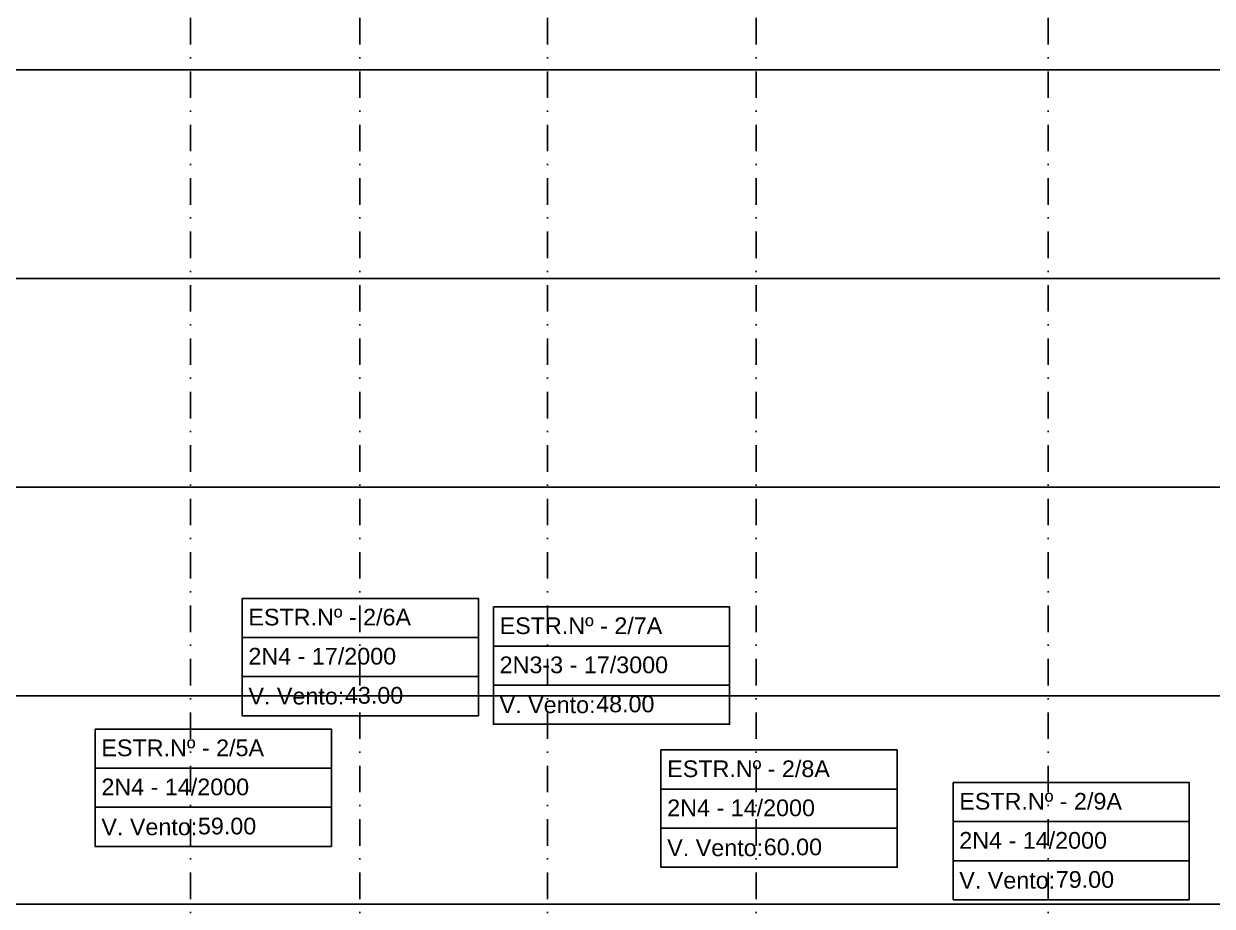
# Model space of a CAD drawing. Header units: metres. Extents: x -121 to 9872, y 3505 to 10721.
# Drawn here: x 2381.2 to 2666.1, y 9749.5 to 9961 of the extents above; entities that cross this region are included whole.
import ezdxf
from ezdxf.enums import TextEntityAlignment as Align

# ---------------------------------------------------------------- set-up
doc = ezdxf.new("R2010")
doc.units = ezdxf.units.M
doc.linetypes.add('DASHDOT', pattern=[25.4, 12.7, -6.35, 0, -6.35])
for name, color, linetype in [('Cabeçalho', 7, 'Continuous'), ('Grade', 9, 'Continuous'), ('Ind.Rot', 8, 'DASHDOT')]:
    doc.layers.add(name, color=color, linetype=linetype)
doc.styles.add('Arial', font='arial.ttf')
doc.styles.add('SIMM-PADRÃO_(TXT)', font='arial.ttf', dxfattribs={"height": 2})

# ---------------------------------------------------------------- blocks, each defined once
blk = doc.blocks.new('Bloco P Sup')
at = {"layer": 'Cabeçalho'}
blk.add_lwpolyline([(-11.66, -3.34), (44.97, -3.34), (44.97, -31.45), (-11.66, -31.45)], close=True, dxfattribs=at)
for points in [[(-11.66, -12.71), (44.97, -12.71)], [(-11.66, -22.08), (44.97, -22.08)], [(-11.66, -31.45), (44.97, -31.45)]]:
    blk.add_lwpolyline(points, dxfattribs=at)
at = {"layer": 'Cabeçalho', "style": 'Arial'}
blk.add_text('V. Vento:', height=4, dxfattribs=at).set_placement((-10.16, -26.77), align=Align.MIDDLE_LEFT)
at = {"layer": 'Cabeçalho', "style": 'SIMM-PADRÃO_(TXT)'}
for tag, p in [('ESTRUTURANUM', (-10.16, -11.03)), ('TIPO_ESFORÇO', (-10.16, -20.4)), ('VÃOVENTO', (12.97, -29.77))]:
    blk.add_attdef(tag, text='', height=4, dxfattribs=at).set_placement(p, align=Align.BOTTOM_LEFT)

msp = doc.modelspace()

# ---------------------------------------------------------------- linework, layer by layer
at = {"layer": 'Grade'}
for points in [[(0, 9950), (9859.453, 9950)], [(0, 9900), (9859.453, 9900)], [(0, 9850), (9859.453, 9850)], [(0, 9800), (9859.453, 9800)], [(0, 9750), (9859.453, 9750)]]:
    msp.add_lwpolyline(points, dxfattribs=at)
at = {"layer": 'Ind.Rot', "linetype": 'DASHDOT', "ltscale": 0.5}
for points in [[(2421.145, 10500), (2421.145, 8300)], [(2461.77, 10500), (2461.77, 8300)], [(2506.77, 10500), (2506.77, 8300)], [(2556.77, 10500), (2556.77, 8300)], [(2626.77, 10500), (2626.77, 8300)]]:
    msp.add_lwpolyline(points, dxfattribs=at)

# ---------------------------------------------------------------- block references
at = {"layer": 'Cabeçalho'}
for p, values in [((2445.222, 9826.657), {'ESTRUTURANUM': 'ESTR.Nº - 2/6A', 'TIPO_ESFORÇO': '2N4 - 17/2000', 'VÃOVENTO': '43.00'}), ((2505.443, 9824.587), {'ESTRUTURANUM': 'ESTR.Nº - 2/7A', 'TIPO_ESFORÇO': '2N3-3 - 17/3000', 'VÃOVENTO': '48.00'}), ((2409.987, 9795.331), {'ESTRUTURANUM': 'ESTR.Nº - 2/5A', 'TIPO_ESFORÇO': '2N4 - 14/2000', 'VÃOVENTO': '59.00'}), ((2545.612, 9790.321), {'ESTRUTURANUM': 'ESTR.Nº - 2/8A', 'TIPO_ESFORÇO': '2N4 - 14/2000', 'VÃOVENTO': '60.00'}), ((2615.612, 9782.531), {'ESTRUTURANUM': 'ESTR.Nº - 2/9A', 'TIPO_ESFORÇO': '2N4 - 14/2000', 'VÃOVENTO': '79.00'})]:
    msp.add_blockref('Bloco P Sup', p, dxfattribs=at).add_auto_attribs(values)

doc.saveas('drawing.dxf')
